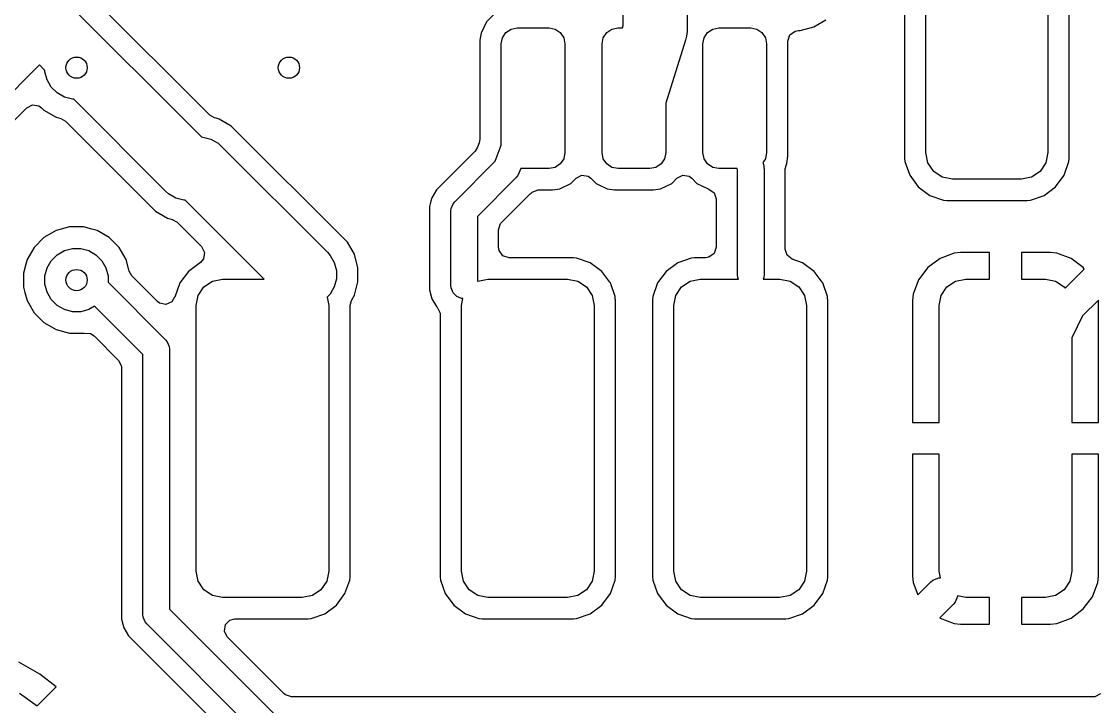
# Model space of a CAD drawing. Header units: millimetres. Extents: x 103.8 to 193.7, y -116.2 to -61.3.
# Drawn here: x 171.23 to 181.38, y -104.77 to -98.32 of the extents above; entities that cross this region are included whole.
import ezdxf

# ---------------------------------------------------------------- set-up
doc = ezdxf.new("R2010")
doc.units = ezdxf.units.MM
doc.layers.add('F.Cu', color=13, linetype='CONTINUOUS', true_color=0xc83434)

msp = doc.modelspace()

# ---------------------------------------------------------------- linework, layer by layer
at = {"layer": 'F.Cu', "linetype": 'CONTINUOUS'}
for p, q in [((170.012132, -96.487867), (172.925966, -99.401702)), ((173.003718, -99.195904), (171.566505, -97.758691)), ((176.9, -98.354045), (176.9, -98.1)), ((175.693518, -98.235801), (175.610801, -98.318518)), ((177.5, -98.224264), (177.5, -98.4)), ((179.5495, -98.195725), (179.5495, -99.604274)), ((179.75, -99.55), (179.75, -98.25)), ((180.9, -98.25), (180.9, -99.55)), ((181.1005, -99.597824), (181.1005, -98.202175)), ((175.610801, -98.318518), (175.559427, -98.423604)), ((175.793934, -98.418934), (175.842597, -98.386418)), ((175.842597, -98.386418), (175.9, -98.375)), ((175.9, -98.375), (176.2, -98.375)), ((176.2, -98.375), (176.257403, -98.386418)), ((176.257403, -98.386418), (176.306066, -98.418934)), ((176.743934, -98.418934), (176.792597, -98.386418)), ((176.792597, -98.386418), (176.85, -98.375)), ((176.85, -98.375), (176.893426, -98.375)), ((176.893426, -98.375), (176.9, -98.354045)), ((177.693934, -98.418934), (177.742597, -98.386418)), ((177.742597, -98.386418), (177.8, -98.375)), ((177.8, -98.375), (178.1, -98.375)), ((178.1, -98.375), (178.157403, -98.386418)), ((178.157403, -98.386418), (178.206066, -98.418934)), ((178.565892, -98.4005), (178.693186, -98.366392)), ((178.693186, -98.366392), (178.693188, -98.36639)), ((178.693188, -98.36639), (178.69319, -98.36639)), ((178.69319, -98.36639), (178.807309, -98.300503)), ((175.549735, -98.490131), (175.5495, -98.491743)), ((175.5495, -98.491743), (175.5495, -99.42382)), ((175.554463, -98.457673), (175.549735, -98.490131)), ((175.559427, -98.423604), (175.554463, -98.457673)), ((175.75, -98.525), (175.761418, -98.467597)), ((175.761418, -98.467597), (175.793934, -98.418934)), ((176.306066, -98.418934), (176.338582, -98.467597)), ((176.338582, -98.467597), (176.35, -98.525)), ((176.7, -98.525), (176.711418, -98.467597)), ((176.711418, -98.467597), (176.743934, -98.418934)), ((177.486244, -98.489802), (177.3, -99.083454)), ((177.495516, -98.451672), (177.486244, -98.489802)), ((177.495784, -98.445309), (177.495516, -98.451672)), ((177.497433, -98.439158), (177.495784, -98.445309)), ((177.5, -98.4), (177.497433, -98.439158)), ((177.65, -98.525), (177.661418, -98.467597)), ((177.661418, -98.467597), (177.693934, -98.418934)), ((178.206066, -98.418934), (178.238582, -98.467597)), ((178.238582, -98.467597), (178.25, -98.525)), ((178.4505, -98.4995), (178.469407, -98.441309)), ((178.469407, -98.441309), (178.518907, -98.405345)), ((178.518907, -98.405345), (178.5495, -98.4005)), ((178.5495, -98.4005), (178.56589, -98.4005)), ((178.56589, -98.4005), (178.565892, -98.4005)), ((175.75, -99.47845), (175.75, -98.525)), ((176.35, -98.525), (176.35, -99.55)), ((176.7, -99.55), (176.7, -98.525)), ((177.65, -99.55), (177.65, -98.525)), ((178.25, -98.525), (178.25, -99.55)), ((178.4505, -99.58326), (178.4505, -98.4995)), ((171.4, -98.724263), (169.657369, -100.466894)), ((171.452567, -98.77683), (171.4, -98.724263)), ((171.452567, -98.789158), (171.452567, -98.77683)), ((171.472836, -98.864805), (171.452567, -98.789158)), ((171.511994, -98.932628), (171.472836, -98.864805)), ((171.567372, -98.988006), (171.511994, -98.932628)), ((171.635195, -99.027164), (171.567372, -98.988006)), ((171.279998, -99.127815), (171.334513, -99.10004)), ((171.334513, -99.10004), (171.394945, -99.109611)), ((171.710842, -99.047433), (171.635195, -99.027164)), ((171.723169, -99.047433), (171.710842, -99.047433)), ((172.587868, -99.912132), (171.723169, -99.047433)), ((177.3, -99.083454), (177.3, -99.55)), ((170.127814, -100.279999), (171.279998, -99.127815)), ((171.394945, -99.109611), (171.42, -99.127814)), ((171.42, -99.127814), (171.442686, -99.1505)), ((171.442686, -99.1505), (171.556814, -99.216392)), ((173.048097, -99.221526), (173.003718, -99.195904)), ((171.556814, -99.216392), (171.556816, -99.216392)), ((171.556816, -99.216392), (171.556817, -99.216393)), ((171.556817, -99.216393), (171.556819, -99.216394)), ((171.556819, -99.216394), (171.601899, -99.228472)), ((171.601899, -99.228472), (171.646282, -99.254095)), ((171.646282, -99.254095), (172.399499, -100.007313)), ((173.063461, -99.225643), (173.048097, -99.221526)), ((173.093188, -99.233608), (173.063461, -99.225643)), ((173.093189, -99.233609), (173.093188, -99.233608)), ((173.207309, -99.299496), (173.093189, -99.233609)), ((173.207311, -99.299498), (173.207309, -99.299496)), ((173.207314, -99.2995), (173.207311, -99.299498)), ((174.3005, -100.392686), (173.207314, -99.2995)), ((172.925966, -99.401702), (172.939158, -99.402567)), ((172.939158, -99.402567), (173.014805, -99.422836)), ((173.014805, -99.422836), (173.082628, -99.461994)), ((173.082628, -99.461994), (173.112132, -99.487868)), ((173.112132, -99.487868), (174.112132, -100.487868)), ((175.527763, -99.499479), (175.505143, -99.534528)), ((175.543124, -99.458774), (175.527763, -99.499479)), ((175.5495, -99.42382), (175.543124, -99.458774)), ((175.692562, -99.63066), (175.75, -99.47845)), ((175.505143, -99.534528), (175.139535, -99.900137)), ((176.338582, -99.607403), (176.306066, -99.656066)), ((176.35, -99.55), (176.338582, -99.607403)), ((176.711418, -99.607403), (176.7, -99.55)), ((176.743934, -99.656066), (176.711418, -99.607403)), ((177.288582, -99.607403), (177.256066, -99.656066)), ((177.3, -99.55), (177.288582, -99.607403)), ((177.661418, -99.607403), (177.65, -99.55)), ((177.693934, -99.656066), (177.661418, -99.607403)), ((178.238582, -99.607403), (178.215141, -99.642484)), ((178.25, -99.55), (178.238582, -99.607403)), ((178.440573, -99.651393), (178.4505, -99.58326)), ((179.5495, -99.604274), (179.552353, -99.634694)), ((179.76903, -99.645671), (179.75, -99.55)), ((180.9, -99.55), (180.88097, -99.645671)), ((181.097646, -99.634699), (181.100499, -99.604273)), ((181.100499, -99.604273), (181.1005, -99.604273)), ((181.1005, -99.604273), (181.1005, -99.597824)), ((175.311612, -100.011612), (175.692562, -99.63066)), ((175.933604, -99.7), (175.91695, -99.744132)), ((176.2, -99.7), (175.933604, -99.7)), ((176.257403, -99.688582), (176.2, -99.7)), ((176.306066, -99.656066), (176.257403, -99.688582)), ((176.792597, -99.688582), (176.743934, -99.656066)), ((176.85, -99.7), (176.792597, -99.688582)), ((177.15, -99.7), (176.85, -99.7)), ((177.207403, -99.688582), (177.15, -99.7)), ((177.256066, -99.656066), (177.207403, -99.688582)), ((177.742597, -99.688582), (177.693934, -99.656066)), ((177.8, -99.7), (177.742597, -99.688582)), ((177.971836, -99.7), (177.8, -99.7)), ((177.975, -99.713973), (177.971836, -99.7)), ((178.215141, -99.642484), (178.221914, -99.672397)), ((178.221914, -99.672397), (178.222194, -99.67464)), ((178.222194, -99.67464), (178.222598, -99.675614)), ((178.222598, -99.675614), (178.223637, -99.68617)), ((178.223637, -99.68617), (178.224957, -99.696711)), ((178.224957, -99.696711), (178.224778, -99.69775)), ((178.224778, -99.69775), (178.225, -99.7)), ((178.225, -99.7), (178.225, -100.7)), ((178.4255, -99.708309), (178.425574, -99.704477)), ((178.4255, -100.460142), (178.4255, -99.708309)), ((178.425574, -99.704477), (178.425711, -99.700984)), ((178.425711, -99.700984), (178.435695, -99.66137)), ((178.435695, -99.66137), (178.440573, -99.651393)), ((179.552353, -99.634694), (179.552355, -99.634703)), ((179.552355, -99.634703), (179.597207, -99.762883)), ((179.823223, -99.726777), (179.76903, -99.645671)), ((180.88097, -99.645671), (180.826777, -99.726777)), ((181.052793, -99.762882), (181.097646, -99.634699)), ((175.888388, -99.788389), (175.525, -100.151776)), ((175.903933, -99.769447), (175.888388, -99.788389)), ((175.904707, -99.767576), (175.903933, -99.769447)), ((175.906093, -99.7661), (175.904707, -99.767576)), ((175.91695, -99.744132), (175.906093, -99.7661)), ((176.406483, -99.839198), (176.454998, -99.790682)), ((176.454998, -99.790682), (176.509513, -99.762907)), ((176.509513, -99.762907), (176.569945, -99.772478)), ((176.569945, -99.772478), (176.595, -99.790681)), ((176.595, -99.790681), (176.643517, -99.839198)), ((177.356483, -99.839198), (177.404998, -99.790682)), ((177.404998, -99.790682), (177.459513, -99.762907)), ((177.459513, -99.762907), (177.519945, -99.772478)), ((177.519945, -99.772478), (177.545, -99.790681)), ((177.545, -99.790681), (177.593517, -99.839198)), ((177.975, -100.7), (177.975, -99.713973)), ((179.597207, -99.762883), (179.677845, -99.872144)), ((179.904329, -99.78097), (179.823223, -99.726777)), ((180, -99.8), (179.904329, -99.78097)), ((180.65, -99.8), (180, -99.8)), ((180.745671, -99.78097), (180.65, -99.8)), ((180.826777, -99.726777), (180.745671, -99.78097)), ((180.97215, -99.87215), (181.052793, -99.762882)), ((172.617363, -99.937997), (172.587868, -99.912132)), ((175.139531, -99.900142), (175.096683, -99.974357)), ((175.139535, -99.900137), (175.139531, -99.900142)), ((176.04153, -99.922914), (176.098527, -99.900666)), ((176.098527, -99.900666), (176.104264, -99.9005)), ((176.104264, -99.9005), (176.233257, -99.9005)), ((176.233257, -99.9005), (176.23326, -99.9005)), ((176.23326, -99.9005), (176.301393, -99.890573)), ((176.301393, -99.890573), (176.406483, -99.839198)), ((176.643517, -99.839198), (176.668978, -99.851645)), ((176.668978, -99.851645), (176.748604, -99.890572)), ((176.748604, -99.890572), (176.748605, -99.890572)), ((176.748605, -99.890572), (176.748607, -99.890573)), ((176.748607, -99.890573), (176.81674, -99.9005)), ((176.81674, -99.9005), (176.816743, -99.9005)), ((176.816743, -99.9005), (177.183257, -99.9005)), ((177.183257, -99.9005), (177.18326, -99.9005)), ((177.18326, -99.9005), (177.251393, -99.890573)), ((177.251393, -99.890573), (177.356483, -99.839198)), ((177.593517, -99.839198), (177.698607, -99.890573)), ((177.698607, -99.890573), (177.698611, -99.890573)), ((177.698611, -99.890573), (177.704721, -99.892462)), ((177.704721, -99.892462), (177.754739, -99.927702)), ((179.677845, -99.872144), (179.677847, -99.872146)), ((179.677847, -99.872146), (179.67785, -99.87215)), ((179.67785, -99.87215), (179.677853, -99.872152)), ((179.677853, -99.872152), (179.677855, -99.872154)), ((179.677855, -99.872154), (179.787116, -99.952792)), ((180.862882, -99.952793), (180.97215, -99.87215)), ((172.399499, -100.007313), (172.3995, -100.007314)), ((172.3995, -100.007314), (172.399499, -100.007314)), ((172.399499, -100.007314), (172.449333, -100.057147)), ((172.617372, -99.938006), (172.617363, -99.937997)), ((172.685195, -99.977164), (172.617372, -99.938006)), ((172.760842, -99.997433), (172.685195, -99.977164)), ((172.774033, -99.998297), (172.760842, -99.997433)), ((173.515736, -100.74), (172.774033, -99.998297)), ((175.087668, -100.008002), (175.0745, -100.057147)), ((175.096681, -99.974361), (175.087667, -100.008)), ((175.087667, -100.008), (175.087668, -100.008001)), ((175.087668, -100.008001), (175.087668, -100.008002)), ((175.096683, -99.974357), (175.096681, -99.974361)), ((175.296071, -100.030548), (175.311612, -100.011612)), ((175.75449, -100.205836), (176.015295, -99.94503)), ((176.015295, -99.94503), (176.022549, -99.938462)), ((176.022549, -99.938462), (176.031027, -99.931517)), ((176.031027, -99.931517), (176.04153, -99.922914)), ((177.754739, -99.927702), (177.77449, -99.985612)), ((177.77449, -99.985612), (177.7745, -99.987051)), ((177.7745, -99.987051), (177.7745, -100.4405)), ((179.787116, -99.952792), (179.787117, -99.952792)), ((179.787117, -99.952792), (179.787118, -99.952793)), ((179.787118, -99.952793), (179.915301, -99.997646)), ((179.915301, -99.997646), (179.945725, -100.000499)), ((179.945725, -100.000499), (179.945727, -100.0005)), ((179.945727, -100.0005), (179.945734, -100.0005)), ((179.945734, -100.0005), (180.704273, -100.0005)), ((180.704273, -100.000499), (180.734699, -99.997646)), ((180.704273, -100.0005), (180.704273, -100.000499)), ((180.734699, -99.997646), (180.862882, -99.952793)), ((172.449333, -100.057147), (172.492686, -100.1005)), ((172.492686, -100.1005), (172.606717, -100.166336)), ((175.0745, -100.057147), (175.0745, -100.842853)), ((175.275, -100.1), (175.277402, -100.075614)), ((175.275, -100.8), (175.275, -100.1)), ((175.277402, -100.075614), (175.296066, -100.030554)), ((175.296066, -100.030554), (175.296071, -100.030548)), ((172.606717, -100.166336), (172.606814, -100.166392)), ((172.606814, -100.166392), (172.606816, -100.166392)), ((172.606816, -100.166392), (172.606817, -100.166393)), ((172.606817, -100.166393), (172.651898, -100.178472)), ((172.651898, -100.178472), (172.696281, -100.204095)), ((172.696281, -100.204095), (172.927015, -100.434829)), ((175.525, -100.151776), (175.525, -100.761922)), ((175.7255, -100.275833), (175.744407, -100.217642)), ((175.744407, -100.217642), (175.75449, -100.205836)), ((171.556809, -100.283609), (171.44269, -100.349496)), ((171.6062, -100.270375), (171.556809, -100.283609)), ((171.684108, -100.2495), (171.6062, -100.270375)), ((171.815892, -100.2495), (171.684108, -100.2495)), ((171.893799, -100.270375), (171.815892, -100.2495)), ((171.943191, -100.283609), (171.893799, -100.270375)), ((172.057309, -100.349496), (171.943189, -100.283609)), ((171.943189, -100.283609), (171.943191, -100.283609)), ((175.7255, -100.4405), (175.7255, -100.275833)), ((171.44269, -100.349496), (171.349496, -100.44269)), ((172.057311, -100.349498), (172.057309, -100.349496)), ((172.057314, -100.3495), (172.057311, -100.349498)), ((172.1505, -100.442686), (172.057314, -100.3495)), ((174.300501, -100.392688), (174.3005, -100.392686)), ((174.300503, -100.39269), (174.300501, -100.392688)), ((174.36639, -100.506809), (174.300503, -100.39269)), ((171.349496, -100.44269), (171.283609, -100.556809)), ((171.511994, -100.567372), (171.567372, -100.511994)), ((171.567372, -100.511994), (171.635195, -100.472836)), ((171.635195, -100.472836), (171.710842, -100.452567)), ((171.710842, -100.452567), (171.789158, -100.452567)), ((171.789158, -100.452567), (171.864805, -100.472836)), ((171.864805, -100.472836), (171.932628, -100.511994)), ((171.932628, -100.511994), (171.988006, -100.567372)), ((172.150501, -100.442688), (172.1505, -100.442686)), ((172.150503, -100.44269), (172.150501, -100.442688)), ((172.21639, -100.556809), (172.150503, -100.44269)), ((172.927015, -100.434829), (172.954792, -100.489346)), ((172.954792, -100.489346), (172.945221, -100.549778)), ((174.112132, -100.487868), (174.138006, -100.517372)), ((174.138006, -100.517372), (174.177164, -100.585195)), ((174.36639, -100.506811), (174.36639, -100.506809)), ((174.366392, -100.506814), (174.36639, -100.506811)), ((174.4005, -100.634108), (174.366392, -100.506814)), ((175.730345, -100.471093), (175.7255, -100.4405)), ((175.766309, -100.520593), (175.730345, -100.471093)), ((175.8245, -100.5395), (175.766309, -100.520593)), ((177.755593, -100.498691), (177.706093, -100.534655)), ((177.7745, -100.4405), (177.755593, -100.498691)), ((178.443121, -100.51652), (178.4255, -100.460142)), ((178.491802, -100.553586), (178.443121, -100.51652)), ((180.017618, -100.496403), (179.882911, -100.546646)), ((180.017629, -100.496401), (180.017618, -100.496403)), ((180.077176, -100.49), (180.017629, -100.496401)), ((180.349999, -100.49), (180.077176, -100.49)), ((180.35, -100.490001), (180.349999, -100.49)), ((180.35, -100.74), (180.35, -100.490001)), ((180.650001, -100.49), (180.65, -100.490001)), ((180.65, -100.490001), (180.65, -100.74)), ((180.922824, -100.49), (180.650001, -100.49)), ((180.98237, -100.496401), (180.922824, -100.49)), ((180.982381, -100.496403), (180.98237, -100.496401)), ((181.117088, -100.546646), (180.982381, -100.496403)), ((171.271902, -100.6005), (171.2495, -100.684108)), ((171.283609, -100.556809), (171.271902, -100.6005)), ((171.472836, -100.635195), (171.511994, -100.567372)), ((171.988006, -100.567372), (172.027164, -100.635195)), ((172.21639, -100.556811), (172.21639, -100.556809)), ((172.216392, -100.556814), (172.21639, -100.556811)), ((172.245854, -100.66677), (172.216392, -100.556814)), ((172.9158, -100.584488), (172.802852, -100.667848)), ((172.945221, -100.549778), (172.9158, -100.584488)), ((174.177164, -100.585195), (174.197433, -100.660842)), ((176.429266, -100.5395), (175.8245, -100.5395)), ((176.429274, -100.5395), (176.429266, -100.5395)), ((176.459694, -100.542353), (176.429274, -100.5395)), ((176.459703, -100.542355), (176.459694, -100.542353)), ((176.587883, -100.587207), (176.459703, -100.542355)), ((176.697144, -100.667845), (176.587883, -100.587207)), ((177.412116, -100.587207), (177.302855, -100.667845)), ((177.540296, -100.542355), (177.412116, -100.587207)), ((177.540305, -100.542353), (177.540296, -100.542355)), ((177.570725, -100.5395), (177.540305, -100.542353)), ((177.6755, -100.5395), (177.570725, -100.5395)), ((177.706093, -100.534655), (177.6755, -100.5395)), ((178.587883, -100.587207), (178.491802, -100.553586)), ((178.697144, -100.667845), (178.587883, -100.587207)), ((179.882909, -100.546647), (179.767815, -100.632807)), ((179.882911, -100.546646), (179.882909, -100.546647)), ((181.11709, -100.546647), (181.117088, -100.546646)), ((181.232184, -100.632807), (181.11709, -100.546647)), ((171.2495, -100.684108), (171.2495, -100.815892)), ((171.452567, -100.710842), (171.472836, -100.635195)), ((171.452567, -100.789158), (171.452567, -100.710842)), ((172.027164, -100.635195), (172.047433, -100.710842)), ((172.047433, -100.710842), (172.047433, -100.770656)), ((172.271476, -100.711149), (172.245854, -100.66677)), ((172.511325, -100.950998), (172.271476, -100.711149)), ((172.802845, -100.667855), (172.722207, -100.777116)), ((172.802852, -100.667848), (172.802845, -100.667855)), ((174.197433, -100.660842), (174.197433, -100.739158)), ((174.4005, -100.765893), (174.4005, -100.634108)), ((176.697146, -100.667847), (176.697144, -100.667845)), ((176.69715, -100.66785), (176.697146, -100.667847)), ((176.697152, -100.667853), (176.69715, -100.66785)), ((176.697154, -100.667855), (176.697152, -100.667853)), ((176.772625, -100.770116), (176.697154, -100.667855)), ((177.302845, -100.667855), (177.222207, -100.777116)), ((177.302855, -100.667845), (177.302845, -100.667855)), ((177.977402, -100.724386), (177.975, -100.7)), ((177.983869, -100.74), (177.977402, -100.724386)), ((178.222598, -100.724386), (178.216131, -100.74)), ((178.225, -100.7), (178.222598, -100.724386)), ((178.697146, -100.667847), (178.697144, -100.667845)), ((178.69715, -100.66785), (178.697146, -100.667847)), ((178.697152, -100.667853), (178.69715, -100.66785)), ((178.697154, -100.667855), (178.697152, -100.667853)), ((178.772625, -100.770116), (178.697154, -100.667855)), ((179.767807, -100.632815), (179.681647, -100.747909)), ((179.767815, -100.632807), (179.767807, -100.632815)), ((181.060936, -100.826931), (181.241979, -100.645888)), ((181.232192, -100.632815), (181.232184, -100.632807)), ((181.241979, -100.645888), (181.232192, -100.632815)), ((171.2495, -100.815892), (171.262935, -100.866033)), ((171.472836, -100.864805), (171.452567, -100.789158)), ((172.047433, -100.770656), (172.588388, -101.311611)), ((172.722207, -100.777116), (172.675364, -100.910987)), ((172.89403, -100.894329), (172.948223, -100.813223)), ((172.948223, -100.813223), (173.029329, -100.75903)), ((173.029329, -100.75903), (173.125, -100.74)), ((173.125, -100.74), (173.515736, -100.74)), ((174.177164, -100.814805), (174.138006, -100.882628)), ((174.197433, -100.739158), (174.177164, -100.814805)), ((174.366392, -100.893186), (174.4005, -100.765893)), ((175.277402, -100.824386), (175.275, -100.8)), ((175.296066, -100.869446), (175.277402, -100.824386)), ((175.525, -100.761922), (175.529329, -100.75903)), ((175.529329, -100.75903), (175.625, -100.74)), ((175.625, -100.74), (176.375, -100.74)), ((176.375, -100.74), (176.470671, -100.75903)), ((176.470671, -100.75903), (176.551777, -100.813223)), ((176.551777, -100.813223), (176.60597, -100.894329)), ((176.777793, -100.777118), (176.772625, -100.770116)), ((176.822646, -100.905301), (176.777793, -100.777118)), ((177.222207, -100.777116), (177.177355, -100.905296)), ((177.39403, -100.894329), (177.448223, -100.813223)), ((177.448223, -100.813223), (177.529329, -100.75903)), ((177.529329, -100.75903), (177.625, -100.74)), ((177.625, -100.74), (177.983869, -100.74)), ((178.216131, -100.74), (178.375, -100.74)), ((178.375, -100.74), (178.470671, -100.75903)), ((178.470671, -100.75903), (178.551777, -100.813223)), ((178.551777, -100.813223), (178.60597, -100.894329)), ((178.777793, -100.777118), (178.772625, -100.770116)), ((178.822646, -100.905301), (178.777793, -100.777118)), ((179.681646, -100.747911), (179.631403, -100.882618)), ((179.681647, -100.747909), (179.681646, -100.747911)), ((179.89403, -100.894329), (179.948223, -100.813223)), ((179.948223, -100.813223), (180.029329, -100.75903)), ((180.029329, -100.75903), (180.125, -100.74)), ((180.125, -100.74), (180.35, -100.74)), ((180.65, -100.74), (180.875, -100.74)), ((180.875, -100.74), (180.970671, -100.75903)), ((180.970671, -100.75903), (181.051777, -100.813223)), ((181.051777, -100.813223), (181.060936, -100.826931)), ((171.262935, -100.866033), (171.283609, -100.94319)), ((171.511994, -100.932628), (171.472836, -100.864805)), ((172.673288, -100.91026), (172.647155, -100.954939)), ((172.675364, -100.910987), (172.673288, -100.91026)), ((172.875, -100.99), (172.89403, -100.894329)), ((174.138006, -100.882628), (174.109343, -100.91129)), ((174.109343, -100.91129), (174.125, -100.99)), ((174.338764, -100.94104), (174.36639, -100.89319)), ((174.36639, -100.893188), (174.366392, -100.893186)), ((174.36639, -100.89319), (174.36639, -100.893188)), ((175.0745, -100.842853), (175.096682, -100.925638)), ((175.096682, -100.925638), (175.139535, -100.999862)), ((175.330554, -100.903934), (175.296066, -100.869446)), ((175.375614, -100.922598), (175.330554, -100.903934)), ((175.375, -100.99), (175.388407, -100.922598)), ((175.388407, -100.922598), (175.375614, -100.922598)), ((176.60597, -100.894329), (176.625, -100.99)), ((176.824553, -100.925637), (176.822646, -100.905301)), ((176.825499, -100.935725), (176.824553, -100.925637)), ((177.177353, -100.905305), (177.1745, -100.935725)), ((177.177355, -100.905296), (177.177353, -100.905305)), ((177.375, -100.99), (177.39403, -100.894329)), ((178.60597, -100.894329), (178.625, -100.99)), ((178.824553, -100.925637), (178.822646, -100.905301)), ((178.825499, -100.935725), (178.824553, -100.925637)), ((179.631401, -100.882629), (179.625, -100.942175)), ((179.631403, -100.882618), (179.631401, -100.882629)), ((179.875, -100.99), (179.89403, -100.894329)), ((171.283609, -100.94319), (171.349496, -101.057309)), ((171.567372, -100.988006), (171.511994, -100.932628)), ((171.635195, -101.027164), (171.567372, -100.988006)), ((171.710842, -101.047433), (171.635195, -101.027164)), ((171.864805, -101.027164), (171.789158, -101.047433)), ((171.919062, -100.995838), (171.864805, -101.027164)), ((172.375, -101.451776), (171.919062, -100.995838)), ((172.531344, -100.966449), (172.511325, -100.950998)), ((172.591119, -100.979509), (172.531344, -100.966449)), ((172.647155, -100.954939), (172.591119, -100.979509)), ((172.875, -103.49), (172.875, -100.99)), ((174.125, -100.99), (174.125, -103.49)), ((174.3255, -100.99054), (174.338764, -100.94104)), ((174.3255, -103.544273), (174.3255, -100.99054)), ((175.139535, -100.999862), (175.145505, -101.005832)), ((175.145505, -101.005832), (175.173281, -101.060347)), ((175.375, -103.49), (175.375, -100.99)), ((176.625, -100.99), (176.625, -103.49)), ((176.8255, -100.935727), (176.825499, -100.935725)), ((176.8255, -103.544273), (176.8255, -100.935727)), ((177.1745, -100.935725), (177.1745, -103.544274)), ((177.375, -103.49), (177.375, -100.99)), ((178.625, -100.99), (178.625, -103.49)), ((178.8255, -100.935727), (178.825499, -100.935725)), ((178.8255, -100.942175), (178.8255, -100.935727)), ((178.8255, -103.537824), (178.8255, -100.942175)), ((179.625, -100.942175), (179.625, -102.089999)), ((179.875, -102.09), (179.875, -100.99)), ((181.37451, -100.937621), (181.223985, -101.088146)), ((181.375, -100.942175), (181.37451, -100.937621)), ((181.375, -102.089999), (181.375, -100.942175)), ((171.349496, -101.057309), (171.349498, -101.057311)), ((171.349498, -101.057311), (171.3495, -101.057314)), ((171.3495, -101.057314), (171.442686, -101.1505)), ((171.789158, -101.047433), (171.710842, -101.047433)), ((175.173281, -101.060347), (175.1745, -101.075834)), ((175.1745, -101.075834), (175.1745, -103.544274)), ((181.223985, -101.088146), (181.125, -101.292716)), ((171.442686, -101.1505), (171.442688, -101.150501)), ((171.442688, -101.150501), (171.44269, -101.150503)), ((171.44269, -101.150503), (171.55681, -101.21639)), ((171.55681, -101.21639), (171.556808, -101.21639)), ((171.556808, -101.21639), (171.556812, -101.216391)), ((171.556812, -101.216391), (171.556814, -101.216392)), ((171.556814, -101.216392), (171.684108, -101.2505)), ((171.684108, -101.2505), (171.68411, -101.2505)), ((171.68411, -101.2505), (171.815887, -101.2505)), ((171.815887, -101.2505), (171.815892, -101.2505)), ((171.815892, -101.2505), (171.819257, -101.249598)), ((171.819257, -101.249598), (171.821751, -101.249728)), ((171.821751, -101.249728), (171.822326, -101.249653)), ((171.822326, -101.249653), (171.82234, -101.249759)), ((171.82234, -101.249759), (171.880354, -101.252793)), ((171.880354, -101.252793), (171.914891, -101.275218)), ((171.914891, -101.275218), (172.145504, -101.505831)), ((172.588388, -101.311611), (172.603933, -101.330553)), ((172.603933, -101.330553), (172.603934, -101.330554)), ((172.603934, -101.330554), (172.622598, -101.375614)), ((181.125, -101.292716), (181.125, -102.09)), ((172.622598, -101.375614), (172.625, -101.4)), ((172.625, -101.4), (172.625, -103.848224)), ((172.145504, -101.505831), (172.173281, -101.560348)), ((172.375, -103.9), (172.375, -101.451776)), ((172.173281, -101.560348), (172.1745, -101.575835)), ((172.1745, -101.575835), (172.1745, -103.857147)), ((179.625, -102.089999), (179.625001, -102.09)), ((179.625001, -102.09), (179.875, -102.09)), ((181.125, -102.09), (181.374999, -102.09)), ((181.374999, -102.09), (181.375, -102.089999)), ((179.625001, -102.39), (179.625, -102.390001)), ((179.625, -102.390001), (179.625, -103.537824)), ((179.875, -102.39), (179.625001, -102.39)), ((179.875, -103.49), (179.875, -102.39)), ((181.374999, -102.39), (181.125, -102.39)), ((181.125, -102.39), (181.125, -103.49)), ((181.375, -102.390001), (181.374999, -102.39)), ((181.375, -103.537824), (181.375, -102.390001)), ((172.89403, -103.585671), (172.875, -103.49)), ((174.125, -103.49), (174.10597, -103.585671)), ((174.322646, -103.574699), (174.325499, -103.544273)), ((174.325499, -103.544273), (174.3255, -103.544273)), ((175.1745, -103.544274), (175.177353, -103.574694)), ((175.39403, -103.585671), (175.375, -103.49)), ((176.625, -103.49), (176.60597, -103.585671)), ((176.822646, -103.574699), (176.825499, -103.544273)), ((176.825499, -103.544273), (176.8255, -103.544273)), ((177.1745, -103.544274), (177.177353, -103.574694)), ((177.39403, -103.585671), (177.375, -103.49)), ((178.625, -103.49), (178.60597, -103.585671)), ((178.822646, -103.574699), (178.825499, -103.544273)), ((178.825499, -103.544273), (178.8255, -103.544273)), ((178.8255, -103.544273), (178.8255, -103.537824)), ((179.625, -103.537824), (179.624999, -103.537824)), ((179.624999, -103.537824), (179.631401, -103.59737)), ((179.816664, -103.575279), (179.870737, -103.552883)), ((179.870737, -103.552883), (179.887508, -103.552883)), ((179.887508, -103.552883), (179.875, -103.49)), ((181.125, -103.49), (181.10597, -103.585671)), ((181.368598, -103.59737), (181.375, -103.537824)), ((172.948223, -103.666777), (172.89403, -103.585671)), ((173.029329, -103.72097), (172.948223, -103.666777)), ((174.051777, -103.666777), (173.970671, -103.72097)), ((174.10597, -103.585671), (174.051777, -103.666777)), ((174.277793, -103.702882), (174.322646, -103.574699)), ((175.177353, -103.574694), (175.177355, -103.574703)), ((175.177355, -103.574703), (175.222207, -103.702883)), ((175.448223, -103.666777), (175.39403, -103.585671)), ((175.529329, -103.72097), (175.448223, -103.666777)), ((176.551777, -103.666777), (176.470671, -103.72097)), ((176.60597, -103.585671), (176.551777, -103.666777)), ((176.777793, -103.702882), (176.822646, -103.574699)), ((177.177353, -103.574694), (177.177355, -103.574703)), ((177.177355, -103.574703), (177.222207, -103.702883)), ((177.448223, -103.666777), (177.39403, -103.585671)), ((177.529329, -103.72097), (177.448223, -103.666777)), ((178.551777, -103.666777), (178.470671, -103.72097)), ((178.60597, -103.585671), (178.551777, -103.666777)), ((178.777793, -103.702882), (178.822646, -103.574699)), ((179.631401, -103.59737), (179.631403, -103.597381)), ((179.631403, -103.597381), (179.674619, -103.713248)), ((179.674619, -103.713248), (179.793934, -103.593934)), ((179.793934, -103.593934), (179.816664, -103.575279)), ((181.051777, -103.666777), (180.970671, -103.72097)), ((181.10597, -103.585671), (181.051777, -103.666777)), ((181.318353, -103.732088), (181.368596, -103.597381)), ((181.368596, -103.597381), (181.368598, -103.59737)), ((173.125, -103.74), (173.029329, -103.72097)), ((173.875, -103.74), (173.125, -103.74)), ((173.970671, -103.72097), (173.875, -103.74)), ((174.19715, -103.81215), (174.277793, -103.702882)), ((175.222207, -103.702883), (175.302845, -103.812144)), ((175.625, -103.74), (175.529329, -103.72097)), ((176.375, -103.74), (175.625, -103.74)), ((176.470671, -103.72097), (176.375, -103.74)), ((176.69715, -103.81215), (176.777793, -103.702882)), ((177.222207, -103.702883), (177.302845, -103.812144)), ((177.625, -103.74), (177.529329, -103.72097)), ((178.375, -103.74), (177.625, -103.74)), ((178.470671, -103.72097), (178.375, -103.74)), ((178.69715, -103.81215), (178.777793, -103.702882)), ((180.047117, -103.729263), (180.024721, -103.783336)), ((180.125, -103.74), (180.047117, -103.724508)), ((180.047117, -103.724508), (180.047117, -103.729263)), ((180.35, -103.74), (180.125, -103.74)), ((180.35, -103.989999), (180.35, -103.74)), ((180.875, -103.74), (180.65, -103.74)), ((180.65, -103.74), (180.65, -103.989999)), ((180.970671, -103.72097), (180.875, -103.74)), ((181.232192, -103.847184), (181.318352, -103.73209)), ((181.318352, -103.73209), (181.318353, -103.732088)), ((172.1745, -103.857147), (172.1745, -103.942853)), ((172.625, -103.848224), (173.651776, -104.875)), ((174.087882, -103.892793), (174.19715, -103.81215)), ((175.302845, -103.812144), (175.302847, -103.812146)), ((175.302847, -103.812146), (175.30285, -103.81215)), ((175.30285, -103.81215), (175.302853, -103.812152)), ((175.302853, -103.812152), (175.302855, -103.812154)), ((175.302855, -103.812154), (175.412116, -103.892792)), ((176.587882, -103.892793), (176.69715, -103.81215)), ((177.302845, -103.812144), (177.302847, -103.812146)), ((177.302847, -103.812146), (177.30285, -103.81215)), ((177.30285, -103.81215), (177.302853, -103.812152)), ((177.302853, -103.812152), (177.302855, -103.812154)), ((177.302855, -103.812154), (177.412116, -103.892792)), ((178.587882, -103.892793), (178.69715, -103.81215)), ((180.006066, -103.806066), (179.880547, -103.931584)), ((180.024721, -103.783336), (180.006066, -103.806066)), ((181.11709, -103.933352), (181.232184, -103.847192)), ((181.232184, -103.847192), (181.232192, -103.847184)), ((172.1745, -103.942853), (172.187133, -103.99)), ((172.377402, -103.924386), (172.375, -103.9)), ((172.396066, -103.969446), (172.377402, -103.924386)), ((172.396071, -103.969451), (172.396066, -103.969446)), ((172.411612, -103.988388), (172.396071, -103.969451)), ((173.151625, -103.994555), (173.19489, -103.95129)), ((173.19489, -103.95129), (173.239835, -103.9405)), ((173.239835, -103.9405), (173.929273, -103.9405)), ((173.929273, -103.940499), (173.959699, -103.937646)), ((173.929273, -103.9405), (173.929273, -103.940499)), ((173.959699, -103.937646), (174.087882, -103.892793)), ((175.412116, -103.892792), (175.412117, -103.892792)), ((175.412117, -103.892792), (175.412118, -103.892793)), ((175.412118, -103.892793), (175.540301, -103.937646)), ((175.540301, -103.937646), (175.570725, -103.940499)), ((175.570725, -103.940499), (175.570727, -103.9405)), ((175.570727, -103.9405), (175.570734, -103.9405)), ((175.570734, -103.9405), (176.429273, -103.9405)), ((176.429273, -103.940499), (176.459699, -103.937646)), ((176.429273, -103.9405), (176.429273, -103.940499)), ((176.459699, -103.937646), (176.587882, -103.892793)), ((177.412116, -103.892792), (177.412117, -103.892792)), ((177.412117, -103.892792), (177.412118, -103.892793)), ((177.412118, -103.892793), (177.540301, -103.937646)), ((177.540301, -103.937646), (177.570725, -103.940499)), ((177.570725, -103.940499), (177.570727, -103.9405)), ((177.570727, -103.9405), (177.570734, -103.9405)), ((177.570734, -103.9405), (178.429273, -103.9405)), ((178.429273, -103.940499), (178.459699, -103.937646)), ((178.429273, -103.9405), (178.429273, -103.940499)), ((178.459699, -103.937646), (178.587882, -103.892793)), ((179.880547, -103.931584), (179.882909, -103.933352)), ((179.882909, -103.933352), (179.882911, -103.933353)), ((179.882911, -103.933353), (180.017618, -103.983596)), ((180.982381, -103.983596), (181.117088, -103.933353)), ((181.117088, -103.933353), (181.11709, -103.933352)), ((172.187133, -103.99), (172.196683, -104.025643)), ((172.196683, -104.025643), (172.239531, -104.099857)), ((173.511612, -105.088388), (172.411612, -103.988388)), ((173.142054, -104.054987), (173.151625, -103.994555)), ((173.169831, -104.109504), (173.142054, -104.054987)), ((180.017618, -103.983596), (180.017629, -103.983598)), ((180.017629, -103.983598), (180.077176, -103.99)), ((180.077176, -103.99), (180.349999, -103.99)), ((180.349999, -103.99), (180.35, -103.989999)), ((180.65, -103.989999), (180.650001, -103.99)), ((180.650001, -103.99), (180.922824, -103.99)), ((180.922824, -103.99), (180.98237, -103.983598)), ((180.98237, -103.983598), (180.982381, -103.983596)), ((172.239531, -104.099857), (172.239533, -104.099859)), ((172.239533, -104.099859), (172.239535, -104.099862)), ((172.239535, -104.099862), (173.400138, -105.260465)), ((173.705831, -104.645504), (173.169831, -104.109504)), ((171.404332, -104.461805), (171.205658, -104.347101)), ((171.558083, -104.579783), (171.404332, -104.461805)), ((171.377704, -104.760161), (171.558083, -104.579783)), ((171.213748, -104.64104), (171.377704, -104.760161)), ((173.717644, -104.655593), (173.705831, -104.645504)), ((173.775835, -104.6745), (173.717644, -104.655593)), ((181.324165, -104.6745), (173.775835, -104.6745)), ((181.339652, -104.673281), (181.324165, -104.6745)), ((181.394169, -104.645504), (181.339652, -104.673281))]:
    msp.add_line(p, q, dxfattribs=at)
at = {"layer": 'F.Cu'}
for centre in [(171.75, -98.75), (171.75, -98.75), (173.75, -98.75), (173.75, -98.75), (171.75, -100.75), (171.75, -100.75)]:
    msp.add_circle(centre, 0.1, dxfattribs=at)

doc.saveas('drawing.dxf')
